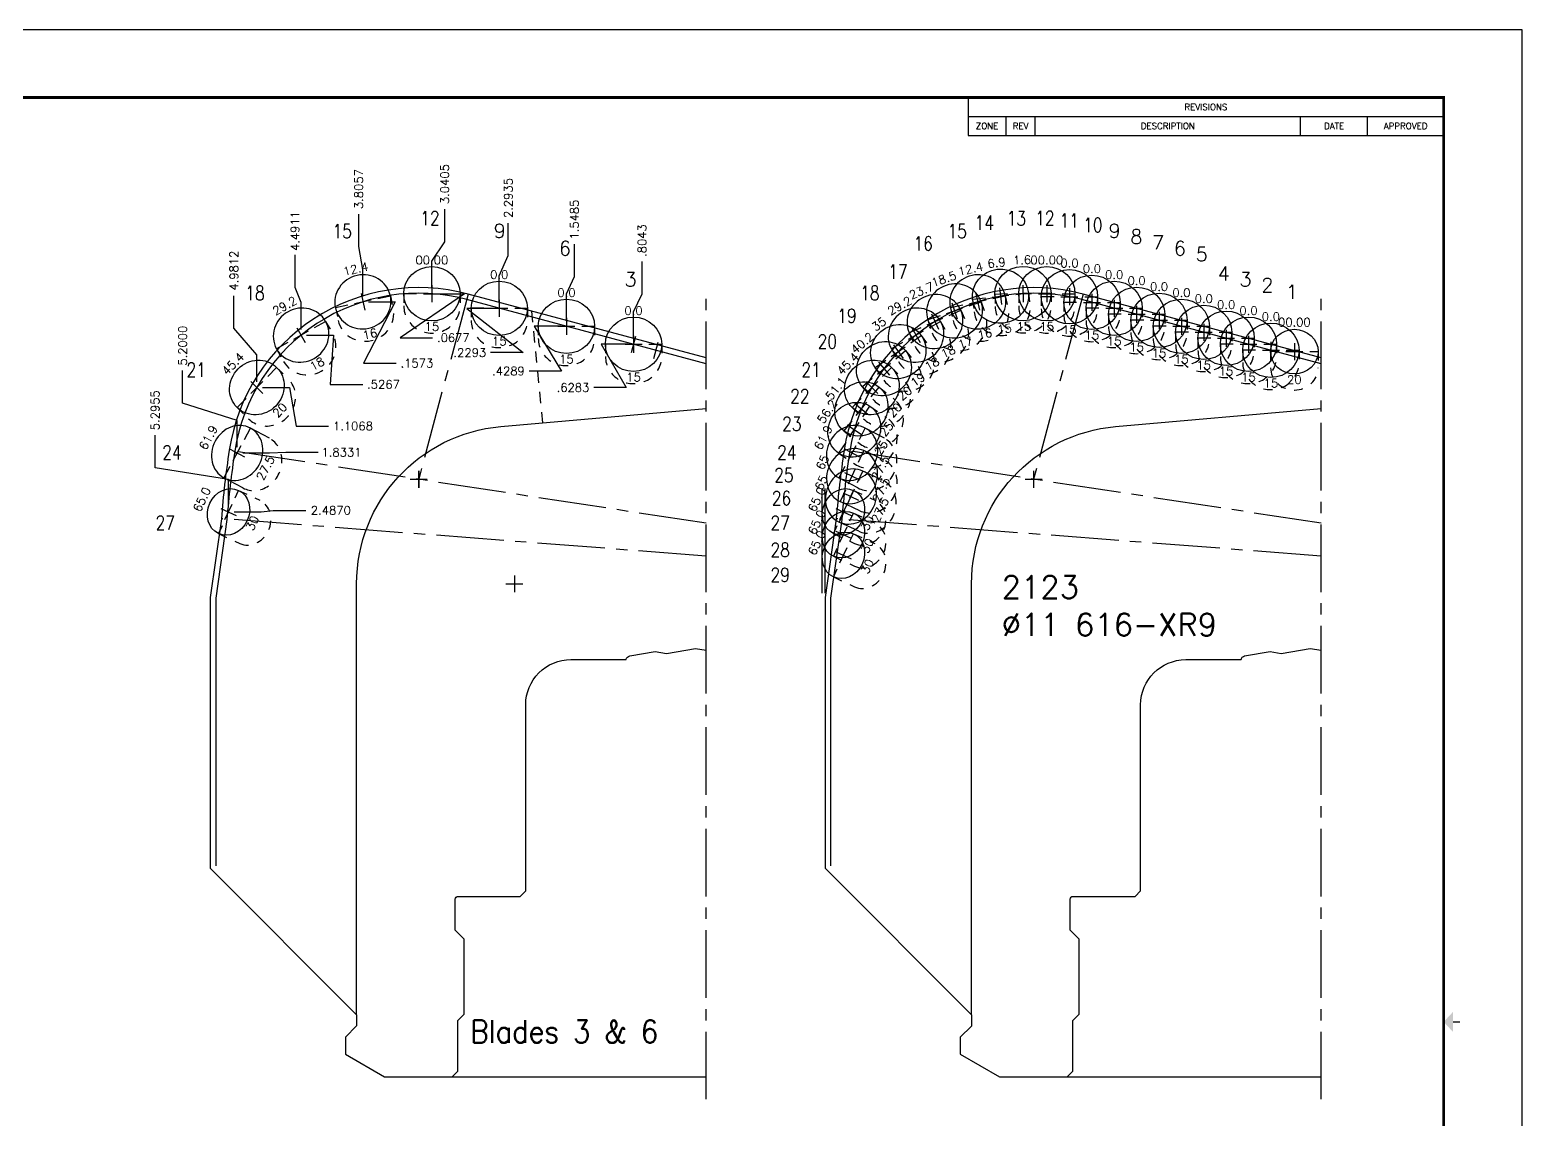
# Model space of a CAD drawing. Extents: x 0 to 80.8, y 22 to 44.
# Drawn here: x 17.45 to 34, y 31.92 to 44 of the extents above; entities that cross this region are included whole.
import ezdxf
from ezdxf.enums import TextEntityAlignment as Align

# ---------------------------------------------------------------- set-up
doc = ezdxf.new("R2010")
doc.units = 0
doc.header["$MEASUREMENT"] = 0
doc.linetypes.add('CENTER2', pattern=[1.125, 0.75, -0.125, 0.125, -0.125])
doc.linetypes.add('HIDDEN2', pattern=[0.1875, 0.125, -0.0625])
doc.layers.get('0').update_dxf_attribs({"linetype": 'CONTINUOUS'})
for name, color, linetype in [('Blade1', 40, 'CONTINUOUS'), ('Blade3', 210, 'CONTINUOUS'), ('Blade5', 112, 'CONTINUOUS'), ('CDG-38049R1', 7, 'CONTINUOUS'), ('CLine', 5, 'CENTER2'), ('Construction', 191, 'CONTINUOUS'), ('Dims', 4, 'CONTINUOUS'), ('Title Block', 7, 'CONTINUOUS')]:
    doc.layers.add(name, color=color, linetype=linetype)
doc.styles.add('RomanD', font='romand.shx', dxfattribs={"width": 0.9})
doc.styles.add('RomanS', font='romans')
doc.dimstyles.new('Copy of Standard', dxfattribs={"dimtxt": 0.094, "dimasz": 0.18, "dimexe": 0.0625, "dimexo": 0.0625, "dimgap": 0.045, "dimtad": 0, "dimtih": 1, "dimtoh": 1, "dimdec": 4, "dimzin": 4, "dimdsep": 46, "dimtxsty": 'RomanS', "dimcen": 0.09, "dimazin": 1, "dimtfac": 1, "dimtdec": 4, "dimtofl": 0, "dimtmove": 0, "dimatfit": 1, "dimfxl": 1, "dimtolj": 1, "dimtzin": 0, "dimarcsym": 0})

# ---------------------------------------------------------------- blocks, each defined once
blk = doc.blocks.new('COT_Dblock')
at = {"layer": 'Title Block'}
for p, q in [((27.857, 21.25), (27.857, 20.828)), ((27.857, 21.039), (33.13, 21.039)), ((28.278, 20.828), (28.278, 21.039)), ((28.599, 20.828), (28.599, 21.039)), ((31.544, 20.828), (31.544, 21.039)), ((32.286, 20.828), (32.286, 21.039)), ((27.857, 20.828), (33.13, 20.828))]:
    blk.add_line(p, q, dxfattribs=at)
at = {"layer": 'Title Block', "color": 8}
blk.add_lwpolyline([(0, 0), (34, 0), (34, 22), (0, 22)], close=True, dxfattribs=at)
at = {"layer": 'Title Block', "const_width": 0.03}
blk.add_lwpolyline([(33.13, 21.25), (0.87, 21.25), (0.87, 0.75), (33.13, 0.75)], close=True, dxfattribs=at)
at = {"layer": 'Title Block', "const_width": 0.015}
blk.add_lwpolyline([(33.31, 11), (33.235, 11)], dxfattribs=at)
at = {"layer": 'Title Block'}
blk.add_solid([(33.235, 10.887), (33.235, 11.113), (33.13, 11)], dxfattribs=at)
at = {"layer": 'Title Block', "style": 'RomanS'}
for s, height, p in [('REVISIONS', 0.0703, (30.493, 21.145)), ('ZONE', 0.0703, (28.067, 20.934)), ('REV', 0.0703, (28.439, 20.934)), ('DESCRIPTION', 0.07031, (30.071, 20.934)), ('DATE', 0.0703, (31.915, 20.934)), ('APPROVED', 0.0703, (32.708, 20.934))]:
    blk.add_text(s, height=height, dxfattribs=at).set_placement(p, align=Align.MIDDLE_CENTER)
at = {"layer": 'Title Block', "color": 1, "style": 'RomanS', "flags": 8}
for tag, p in [('FNAME', (0.62, 3.75)), ('REVDATE', (0.62, 2.25)), ('USER', (0.62, 0.75))]:
    blk.add_attdef(tag, text='', height=0.047, rotation=90, dxfattribs=at).set_placement(p, align=Align.BOTTOM_LEFT)
at = {"layer": 'Title Block', "color": 3, "style": 'RomanS', "flags": 8}
blk.add_attdef('DRAWN', text='', height=0.11, dxfattribs=at).set_placement((28.7, 1.984), align=Align.MIDDLE_CENTER)
for tag, p in [('DDATE', (28.356, 1.672)), ('CHECK', (28.356, 1.406)), ('MATRL', (28.356, 1.149)), ('PDATE', (28.356, 0.883)), ('SCALE', (29.896, 0.855)), ('SHEET', (32.005, 0.855))]:
    blk.add_attdef(tag, text='', height=0.094, dxfattribs=at).set_placement(p, align=Align.MIDDLE_LEFT)
at = {"layer": 'Title Block', "color": 3, "style": 'RomanD', "width": 0.9, "flags": 8}
for tag, height, p in [('TITL1', 0.125, (31.337, 1.684)), ('TITL2', 0.094, (31.337, 1.514)), ('TITL3', 0.094, (31.337, 1.374))]:
    blk.add_attdef(tag, text='', height=height, dxfattribs=at).set_placement(p, align=Align.MIDDLE_CENTER)
at = {"layer": 'Title Block', "color": 3, "style": 'RomanS', "flags": 8}
for tag, p in [('FSCM#', (30.337, 1.121)), ('DWG#', (31.81, 1.121)), ('REV#', (32.97, 1.121))]:
    blk.add_attdef(tag, text='', height=0.094, dxfattribs=at).set_placement(p, align=Align.TOP_CENTER)
blk = doc.blocks.new('CMark')
at = {"layer": 'CLine'}
for p, q in [((-0.094, 0), (0.094, 0)), ((0, 0.094), (0, -0.094))]:
    blk.add_line(p, q, dxfattribs=at)
blk = doc.blocks.new('CDG-38049')
at = {"layer": 'CDG-38049R1', "flags": 128}
for points in [[(5.5, 8.221), (2.862, 8.928, 0.446812), (0.212, 7.196, 0.018866), (0.125, 6.438), (0, 5.563), (0, 2.563), (1.625, 0.938), (1.625, 0.813), (1.5, 0.688), (1.5, 0.5), (1.933, 0.25), (5.5, 0.25)], [(2.685, 0.25), (2.747, 0.312), (2.747, 0.875), (2.818, 0.945), (2.818, 1.776), (2.719, 1.875), (2.719, 2.219, -0.414214), (2.75, 2.25), (3.437, 2.25), (3.5, 2.313), (3.5, 4.375, -0.414214), (4, 4.875), (4.614, 4.875, -0.331475), (4.653, 4.916), (4.935, 4.965), (5.06, 4.943), (5.381, 5), (5.5, 4.979)]]:
    blk.add_lwpolyline(points, format="xyb", dxfattribs=at)
at = {"layer": 'CLine'}
blk.add_line((5.5, 0), (5.5, 9), dxfattribs=at)
at = {"layer": 'CLine', "color": 1}
for p, q in [((2.862, 8.928), (2.313, 6.875)), ((5.5, 6.387), (0.212, 7.196)), ((5.5, 6.023), (0.125, 6.438))]:
    blk.add_line(p, q, dxfattribs=at)
at = {"linetype": 'Continuous'}
blk.add_blockref('CMark', (2.313, 6.875), dxfattribs=at)
blk = doc.blocks.new('1613@15')
for p, q in [((-0.17, 0), (-0.312, 0)), ((0.171, 0), (0.312, 0))]:
    blk.add_line(p, q)
at = {"color": 8, "linetype": 'HIDDEN2', "ltscale": 0.5}
blk.add_line((-0.312, 0), (-0.312, -0.135), dxfattribs=at)
at = {"color": 8, "linetype": 'HIDDEN2', "ltscale": 0.5, "flags": 128}
blk.add_lwpolyline([(0.312, 0), (0.312, -0.135)], dxfattribs=at)
blk.add_ellipse((0, 0), major_axis=(-0.312, 0), ratio=0.965926, start_param=-3.141592653589793, end_param=3.141592653589793)
at = {"color": 8, "linetype": 'HIDDEN2', "ltscale": 0.5}
blk.add_ellipse((0, -0.135), major_axis=(-0.312, 0), ratio=0.965926, start_param=0, end_param=3.141593, dxfattribs=at)
blk.add_blockref('CMark', (0, 0))
at = {"style": 'RomanS'}
blk.add_text('15', height=0.094, dxfattribs=at).set_placement((0, -0.364), align=Align.MIDDLE_CENTER)
blk.add_attdef('ANG', text='', height=0.094, dxfattribs=at).set_placement((0, 0.298), align=Align.BOTTOM_CENTER)
blk = doc.blocks.new('1313@30')
for p, q in [((-0.17, 0), (-0.265, 0)), ((0.171, 0), (0.264, 0))]:
    blk.add_line(p, q)
at = {"color": 8, "linetype": 'HIDDEN2', "ltscale": 0.5}
blk.add_line((-0.265, 0), (-0.265, -0.26), dxfattribs=at)
at = {"color": 8, "linetype": 'HIDDEN2', "ltscale": 0.5, "flags": 128}
blk.add_lwpolyline([(0.264, 0), (0.264, -0.26)], dxfattribs=at)
blk.add_ellipse((0, 0), major_axis=(0.264, 0), ratio=0.866025)
at = {"color": 8, "linetype": 'HIDDEN2', "ltscale": 0.5}
blk.add_ellipse((0, -0.26), major_axis=(0.264, 0), ratio=0.866025, start_param=3.141593, end_param=6.283185, dxfattribs=at)
blk.add_blockref('CMark', (0, 0))
at = {"style": 'RomanS'}
blk.add_text('30', height=0.094, dxfattribs=at).set_placement((0, -0.292), align=Align.MIDDLE_CENTER)
blk.add_attdef('ANG', text='', height=0.094, dxfattribs=at).set_placement((0, 0.251), align=Align.BOTTOM_CENTER)
blk = doc.blocks.new('1613@20')
for p, q in [((-0.17, 0), (-0.312, 0)), ((0.171, 0), (0.312, 0))]:
    blk.add_line(p, q)
at = {"color": 8, "linetype": 'HIDDEN2', "ltscale": 0.5}
blk.add_line((-0.312, 0), (-0.312, -0.178), dxfattribs=at)
at = {"color": 8, "linetype": 'HIDDEN2', "ltscale": 0.5, "flags": 128}
blk.add_lwpolyline([(0.312, 0), (0.312, -0.178)], dxfattribs=at)
blk.add_ellipse((0, 0), major_axis=(-0.312, 0), ratio=0.939693, start_param=-3.141592653589793, end_param=3.141592653589793)
at = {"color": 8, "linetype": 'HIDDEN2', "ltscale": 0.5}
blk.add_ellipse((0, -0.178), major_axis=(-0.312, 0), ratio=0.939693, start_param=0, end_param=3.141593, dxfattribs=at)
blk.add_blockref('CMark', (0, 0))
at = {"style": 'RomanS'}
blk.add_text('20', height=0.094, dxfattribs=at).set_placement((0, -0.356), align=Align.MIDDLE_CENTER)
blk.add_attdef('ANG', text='', height=0.094, dxfattribs=at).set_placement((0, 0.298), align=Align.BOTTOM_CENTER)
blk = doc.blocks.new('1613@25')
for p, q in [((-0.17, 0), (-0.312, 0)), ((0.171, 0), (0.312, 0))]:
    blk.add_line(p, q)
at = {"color": 8, "linetype": 'HIDDEN2', "ltscale": 0.5}
blk.add_line((-0.312, 0), (-0.312, -0.22), dxfattribs=at)
at = {"color": 8, "linetype": 'HIDDEN2', "ltscale": 0.5, "flags": 128}
blk.add_lwpolyline([(0.312, 0), (0.312, -0.22)], dxfattribs=at)
blk.add_ellipse((0, 0), major_axis=(-0.312, 0), ratio=0.906308, start_param=-3.141592653589793, end_param=3.141592653589793)
at = {"color": 8, "linetype": 'HIDDEN2', "ltscale": 0.5}
blk.add_ellipse((0, -0.22), major_axis=(-0.312, 0), ratio=0.906308, start_param=0, end_param=3.141593, dxfattribs=at)
blk.add_blockref('CMark', (0, 0))
at = {"style": 'RomanS'}
blk.add_text('25', height=0.094, dxfattribs=at).set_placement((0, -0.356), align=Align.MIDDLE_CENTER)
blk.add_attdef('ANG', text='', height=0.094, dxfattribs=at).set_placement((0, 0.287), align=Align.BOTTOM_CENTER)
blk = doc.blocks.new('1313@20')
for p, q in [((-0.17, 0), (-0.265, 0)), ((0.171, 0), (0.264, 0))]:
    blk.add_line(p, q)
at = {"color": 8, "linetype": 'HIDDEN2', "ltscale": 0.5}
blk.add_line((-0.265, 0), (-0.265, -0.178), dxfattribs=at)
at = {"color": 8, "linetype": 'HIDDEN2', "ltscale": 0.5, "flags": 128}
blk.add_lwpolyline([(0.264, 0), (0.264, -0.178)], dxfattribs=at)
blk.add_ellipse((0, 0), major_axis=(0.264, 0), ratio=0.939693)
at = {"color": 8, "linetype": 'HIDDEN2', "ltscale": 0.5}
blk.add_ellipse((0, -0.178), major_axis=(0.264, 0), ratio=0.939693, start_param=3.141593, end_param=6.283185, dxfattribs=at)
blk.add_blockref('CMark', (0, 0))
at = {"style": 'RomanS'}
blk.add_text('20', height=0.094, dxfattribs=at).set_placement((0, -0.311), align=Align.MIDDLE_CENTER)
blk.add_attdef('ANG', text='', height=0.094, dxfattribs=at).set_placement((0, 0.251), align=Align.BOTTOM_CENTER)
blk = doc.blocks.new('*D102')
at = {"layer": 'Dims', "color": 0, "lineweight": -2, "transparency": 16777216}
for p, q in [((24.241, 41.073), (24.241, 41.433)), ((24.147, 40.873), (24.241, 41.073)), ((24.147, 40.576), (24.147, 40.873))]:
    blk.add_line(p, q, dxfattribs=at)
at = {"layer": 'Dims', "color": 0, "transparency": 16777216, "insert": (24.241, 41.663), "char_height": 0.094, "attachment_point": 5, "rotation": 90, "style": 'RomanS'}
blk.add_mtext('\\A1;.8043', dxfattribs=at)
blk = doc.blocks.new('*D103')
at = {"layer": 'Dims', "color": 0, "lineweight": -2, "transparency": 16777216}
for p, q in [((23.491, 41.265), (23.491, 41.625)), ((23.403, 41.073), (23.491, 41.265)), ((23.403, 40.775), (23.403, 41.073))]:
    blk.add_line(p, q, dxfattribs=at)
at = {"layer": 'Dims', "color": 0, "transparency": 16777216, "insert": (23.491, 41.896), "char_height": 0.094, "attachment_point": 5, "rotation": 90, "style": 'RomanS'}
blk.add_mtext('\\A1;1.5485', dxfattribs=at)
blk = doc.blocks.new('*D104')
at = {"layer": 'Dims', "color": 0, "lineweight": -2, "transparency": 16777216}
for p, q in [((22.758, 41.497), (22.758, 41.857)), ((22.658, 41.272), (22.758, 41.497)), ((22.658, 40.975), (22.658, 41.272))]:
    blk.add_line(p, q, dxfattribs=at)
at = {"layer": 'Dims', "color": 0, "transparency": 16777216, "insert": (22.758, 42.135), "char_height": 0.094, "attachment_point": 5, "rotation": 90, "style": 'RomanS'}
blk.add_mtext('\\A1;2.2935', dxfattribs=at)
blk = doc.blocks.new('*D105')
at = {"layer": 'Dims', "color": 0, "lineweight": -2, "transparency": 16777216}
for p, q in [((22.053, 41.651), (22.053, 42.011)), ((21.911, 41.434), (22.053, 41.651)), ((21.911, 41.137), (21.911, 41.434))]:
    blk.add_line(p, q, dxfattribs=at)
at = {"layer": 'Dims', "color": 0, "transparency": 16777216, "insert": (22.053, 42.289), "char_height": 0.094, "attachment_point": 5, "rotation": 90, "style": 'RomanS'}
blk.add_mtext('\\A1;3.0405', dxfattribs=at)
blk = doc.blocks.new('*D106')
at = {"layer": 'Dims', "color": 0, "lineweight": -2, "transparency": 16777216}
for p, q in [((21.099, 41.596), (21.099, 41.956)), ((21.145, 41.344), (21.099, 41.596)), ((21.145, 41.047), (21.145, 41.344))]:
    blk.add_line(p, q, dxfattribs=at)
at = {"layer": 'Dims', "color": 0, "transparency": 16777216, "insert": (21.099, 42.234), "char_height": 0.094, "attachment_point": 5, "rotation": 90, "style": 'RomanS'}
blk.add_mtext('\\A1;3.8057', dxfattribs=at)
blk = doc.blocks.new('*D107')
at = {"layer": 'Dims', "color": 0, "lineweight": -2, "transparency": 16777216}
for p, q in [((20.393, 41.144), (20.393, 41.504)), ((20.46, 40.975), (20.393, 41.144)), ((20.46, 40.678), (20.46, 40.975))]:
    blk.add_line(p, q, dxfattribs=at)
at = {"layer": 'Dims', "color": 0, "transparency": 16777216, "insert": (20.393, 41.769), "char_height": 0.094, "attachment_point": 5, "rotation": 90, "style": 'RomanS'}
blk.add_mtext('\\A1;4.4911', dxfattribs=at)
blk = doc.blocks.new('*D108')
at = {"layer": 'Dims', "color": 0, "lineweight": -2, "transparency": 16777216}
for p, q in [((19.715, 40.692), (19.715, 41.052)), ((19.97, 40.395), (19.715, 40.692)), ((19.97, 40.097), (19.97, 40.395))]:
    blk.add_line(p, q, dxfattribs=at)
at = {"layer": 'Dims', "color": 0, "transparency": 16777216, "insert": (19.715, 41.33), "char_height": 0.094, "attachment_point": 5, "rotation": 90, "style": 'RomanS'}
blk.add_mtext('\\A1;4.9812', dxfattribs=at)
blk = doc.blocks.new('*D109')
at = {"layer": 'Dims', "color": 0, "lineweight": -2, "transparency": 16777216}
for p, q in [((19.147, 39.861), (19.147, 40.221)), ((19.751, 39.669), (19.147, 39.861)), ((19.751, 39.371), (19.751, 39.669))]:
    blk.add_line(p, q, dxfattribs=at)
at = {"layer": 'Dims', "color": 0, "transparency": 16777216, "insert": (19.147, 40.498), "char_height": 0.094, "attachment_point": 5, "rotation": 90, "style": 'RomanS'}
blk.add_mtext('\\A1;5.2000', dxfattribs=at)
blk = doc.blocks.new('*D110')
at = {"layer": 'Dims', "color": 0, "lineweight": -2, "transparency": 16777216}
for p, q in [((18.842, 39.144), (18.842, 39.504)), ((19.656, 39.015), (18.842, 39.144)), ((19.656, 38.717), (19.656, 39.015))]:
    blk.add_line(p, q, dxfattribs=at)
at = {"layer": 'Dims', "color": 0, "transparency": 16777216, "insert": (18.842, 39.782), "char_height": 0.094, "attachment_point": 5, "rotation": 90, "style": 'RomanS'}
blk.add_mtext('\\A1;5.2955', dxfattribs=at)
blk = doc.blocks.new('*D111')
at = {"layer": 'Dims', "color": 0, "lineweight": -2, "transparency": 16777216}
for p, q in [((19.718, 38.655), (20.016, 38.655)), ((20.016, 38.655), (20.152, 38.672)), ((20.152, 38.672), (20.512, 38.672))]:
    blk.add_line(p, q, dxfattribs=at)
at = {"layer": 'Dims', "color": 0, "transparency": 16777216, "insert": (20.79, 38.672), "char_height": 0.094, "attachment_point": 5, "style": 'RomanS'}
blk.add_mtext('\\A1;2.4870', dxfattribs=at)
blk = doc.blocks.new('*D112')
at = {"layer": 'Dims', "color": 0, "lineweight": -2, "transparency": 16777216}
for p, q in [((19.814, 39.309), (20.111, 39.309)), ((20.111, 39.309), (20.291, 39.316)), ((20.291, 39.316), (20.651, 39.316))]:
    blk.add_line(p, q, dxfattribs=at)
at = {"layer": 'Dims', "color": 0, "transparency": 16777216, "insert": (20.909, 39.316), "char_height": 0.094, "attachment_point": 5, "style": 'RomanS'}
blk.add_mtext('\\A1;1.8331', dxfattribs=at)
blk = doc.blocks.new('*D113')
at = {"layer": 'Dims', "color": 0, "lineweight": -2, "transparency": 16777216}
for p, q in [((20.032, 40.035), (20.33, 40.035)), ((20.33, 40.035), (20.404, 39.607)), ((20.404, 39.607), (20.764, 39.607))]:
    blk.add_line(p, q, dxfattribs=at)
at = {"layer": 'Dims', "color": 0, "transparency": 16777216, "insert": (21.035, 39.607), "char_height": 0.094, "attachment_point": 5, "style": 'RomanS'}
blk.add_mtext('\\A1;1.1068', dxfattribs=at)
blk = doc.blocks.new('*D114')
at = {"layer": 'Dims', "color": 0, "lineweight": -2, "transparency": 16777216}
for p, q in [((20.522, 40.615), (20.82, 40.615)), ((20.82, 40.615), (20.783, 40.069)), ((20.783, 40.069), (21.143, 40.069))]:
    blk.add_line(p, q, dxfattribs=at)
at = {"layer": 'Dims', "color": 0, "transparency": 16777216, "insert": (21.374, 40.069), "char_height": 0.094, "attachment_point": 5, "style": 'RomanS'}
blk.add_mtext('\\A1;.5267', dxfattribs=at)
blk = doc.blocks.new('*D115')
at = {"layer": 'Dims', "color": 0, "lineweight": -2, "transparency": 16777216}
for p, q in [((21.505, 40.984), (21.153, 40.304)), ((21.208, 40.984), (21.505, 40.984)), ((21.153, 40.304), (21.513, 40.304))]:
    blk.add_line(p, q, dxfattribs=at)
at = {"layer": 'Dims', "color": 0, "transparency": 16777216, "insert": (21.744, 40.304), "char_height": 0.094, "attachment_point": 5, "style": 'RomanS'}
blk.add_mtext('\\A1;.1573', dxfattribs=at)
blk = doc.blocks.new('*D116')
at = {"layer": 'Dims', "color": 0, "lineweight": -2, "transparency": 16777216}
for p, q in [((22.271, 41.074), (21.558, 40.586)), ((21.973, 41.074), (22.271, 41.074)), ((21.558, 40.586), (21.918, 40.586))]:
    blk.add_line(p, q, dxfattribs=at)
at = {"layer": 'Dims', "color": 0, "transparency": 16777216, "insert": (22.148, 40.586), "char_height": 0.094, "attachment_point": 5, "style": 'RomanS'}
blk.add_mtext('\\A1;.0677', dxfattribs=at)
blk = doc.blocks.new('*D117')
at = {"layer": 'Dims', "color": 0, "lineweight": -2, "transparency": 16777216}
for p, q in [((22.595, 40.912), (22.298, 40.912)), ((22.298, 40.912), (22.922, 40.421)), ((22.922, 40.421), (22.562, 40.421))]:
    blk.add_line(p, q, dxfattribs=at)
at = {"layer": 'Dims', "color": 0, "transparency": 16777216, "insert": (22.331, 40.421), "char_height": 0.094, "attachment_point": 5, "style": 'RomanS'}
blk.add_mtext('\\A1;.2293', dxfattribs=at)
blk = doc.blocks.new('*D118')
at = {"layer": 'Dims', "color": 0, "lineweight": -2, "transparency": 16777216}
for p, q in [((23.34, 40.713), (23.043, 40.713)), ((23.043, 40.713), (23.348, 40.217)), ((23.348, 40.217), (22.988, 40.217))]:
    blk.add_line(p, q, dxfattribs=at)
at = {"layer": 'Dims', "color": 0, "transparency": 16777216, "insert": (22.759, 40.217), "char_height": 0.094, "attachment_point": 5, "style": 'RomanS'}
blk.add_mtext('\\A1;.4289', dxfattribs=at)
blk = doc.blocks.new('*D119')
at = {"layer": 'Dims', "color": 0, "lineweight": -2, "transparency": 16777216}
for p, q in [((24.084, 40.513), (23.787, 40.513)), ((23.787, 40.513), (24.066, 40.034)), ((24.066, 40.034), (23.706, 40.034))]:
    blk.add_line(p, q, dxfattribs=at)
at = {"layer": 'Dims', "color": 0, "transparency": 16777216, "insert": (23.475, 40.034), "char_height": 0.094, "attachment_point": 5, "style": 'RomanS'}
blk.add_mtext('\\A1;.6283', dxfattribs=at)
blk = doc.blocks.new('1613@16')
for p, q in [((-0.17, 0), (-0.312, 0)), ((0.171, 0), (0.312, 0))]:
    blk.add_line(p, q)
at = {"color": 8, "linetype": 'HIDDEN2', "ltscale": 0.5}
blk.add_line((-0.312, 0), (-0.312, -0.143), dxfattribs=at)
at = {"color": 8, "linetype": 'HIDDEN2', "ltscale": 0.5, "flags": 128}
blk.add_lwpolyline([(0.312, 0), (0.312, -0.143)], dxfattribs=at)
at = {"extrusion": (0, 0, -1)}
blk.add_ellipse((0, 0), major_axis=(-0.312, 0), ratio=0.961248, start_param=-3.141592653589793, end_param=3.141592653589793, dxfattribs=at)
at = {"color": 8, "linetype": 'HIDDEN2', "ltscale": 0.5}
blk.add_ellipse((0, -0.143), major_axis=(0.312, 0), ratio=0.953717, start_param=3.141593, end_param=6.283185, dxfattribs=at)
blk.add_blockref('CMark', (0, 0))
at = {"style": 'RomanS'}
blk.add_text('16', height=0.094, dxfattribs=at).set_placement((0, -0.364), align=Align.MIDDLE_CENTER)
blk.add_attdef('ANG', text='', height=0.094, dxfattribs=at).set_placement((0, 0.298), align=Align.BOTTOM_CENTER)
blk = doc.blocks.new('1613@17')
for p, q in [((-0.17, 0), (-0.313, 0)), ((0.171, 0), (0.312, 0))]:
    blk.add_line(p, q)
at = {"color": 8, "linetype": 'HIDDEN2', "ltscale": 0.5}
blk.add_line((-0.313, 0), (-0.313, -0.152), dxfattribs=at)
at = {"color": 8, "linetype": 'HIDDEN2', "ltscale": 0.5, "flags": 128}
blk.add_lwpolyline([(0.312, 0), (0.312, -0.152)], dxfattribs=at)
blk.add_ellipse((0, 0), major_axis=(-0.312, 0), ratio=0.95632, start_param=3.141593, end_param=9.424778)
at = {"color": 8, "linetype": 'HIDDEN2', "ltscale": 0.5}
blk.add_ellipse((0, -0.152), major_axis=(-0.312, 0), ratio=0.95632, start_param=0, end_param=3.141593, dxfattribs=at)
blk.add_blockref('CMark', (0, 0))
at = {"style": 'RomanS'}
blk.add_text('17', height=0.094, dxfattribs=at).set_placement((0.001, -0.373), align=Align.MIDDLE_CENTER)
blk.add_attdef('ANG', text='', height=0.094, dxfattribs=at).set_placement((0, 0.298), align=Align.BOTTOM_CENTER)
blk = doc.blocks.new('1613@18')
for p, q in [((-0.17, 0), (-0.312, 0)), ((0.171, 0), (0.312, 0))]:
    blk.add_line(p, q)
at = {"color": 8, "linetype": 'HIDDEN2', "ltscale": 0.5}
blk.add_line((-0.312, 0), (-0.312, -0.159), dxfattribs=at)
at = {"color": 8, "linetype": 'HIDDEN2', "ltscale": 0.5, "flags": 128}
blk.add_lwpolyline([(0.312, 0), (0.312, -0.159)], dxfattribs=at)
at = {"extrusion": (0, 0, -1)}
blk.add_ellipse((0, 0), major_axis=(-0.312, 0), ratio=0.95104, start_param=-3.141592653589793, end_param=3.141592653589793, dxfattribs=at)
at = {"color": 8, "linetype": 'HIDDEN2', "ltscale": 0.5}
blk.add_ellipse((0, -0.161), major_axis=(0.312, 0), ratio=0.953717, start_param=3.141593, end_param=6.283185, dxfattribs=at)
blk.add_blockref('CMark', (0, 0))
at = {"style": 'RomanS'}
blk.add_text('18', height=0.094, dxfattribs=at).set_placement((0, -0.364), align=Align.MIDDLE_CENTER)
blk.add_attdef('ANG', text='', height=0.094, dxfattribs=at).set_placement((0, 0.298), align=Align.BOTTOM_CENTER)
blk = doc.blocks.new('1613@19')
for p, q in [((-0.17, 0), (-0.313, 0)), ((0.171, 0), (0.312, 0))]:
    blk.add_line(p, q)
at = {"color": 8, "linetype": 'HIDDEN2', "ltscale": 0.5}
blk.add_line((-0.313, 0), (-0.313, -0.169), dxfattribs=at)
at = {"color": 8, "linetype": 'HIDDEN2', "ltscale": 0.5, "flags": 128}
blk.add_lwpolyline([(0.312, 0), (0.312, -0.169)], dxfattribs=at)
at = {"extrusion": (0, 0, -1)}
blk.add_ellipse((0, 0), major_axis=(-0.312, 0), ratio=0.945519, start_param=3.141593, end_param=9.424778, dxfattribs=at)
at = {"color": 8, "linetype": 'HIDDEN2', "ltscale": 0.5}
blk.add_ellipse((0, -0.169), major_axis=(0.312, 0), ratio=0.945519, start_param=3.141593, end_param=6.283185, dxfattribs=at)
blk.add_blockref('CMark', (0, 0))
at = {"style": 'RomanS'}
blk.add_text('19', height=0.094, dxfattribs=at).set_placement((0, -0.379), align=Align.MIDDLE_CENTER)
blk.add_attdef('ANG', text='', height=0.094, dxfattribs=at).set_placement((0, 0.298), align=Align.BOTTOM_CENTER)
blk = doc.blocks.new('1613@27.5')
for p, q in [((-0.17, 0), (-0.312, 0)), ((-0.312, -0.24), (-0.312, 0)), ((0.171, 0), (0.312, 0)), ((0.312, -0.24), (0.312, 0))]:
    blk.add_line(p, q)
blk.add_ellipse((0, 0), major_axis=(-0.312, 0), ratio=0.88704, start_param=3.141593, end_param=9.424778)
at = {"color": 8, "linetype": 'HIDDEN2', "ltscale": 0.5}
blk.add_ellipse((0, -0.24), major_axis=(-0.312, 0), ratio=0.88704, start_param=0, end_param=3.141593, dxfattribs=at)
blk.add_blockref('CMark', (0, 0))
at = {"style": 'RomanS'}
blk.add_text('27.5', height=0.094, dxfattribs=at).set_placement((0, -0.356), align=Align.MIDDLE_CENTER)
blk.add_attdef('ANG', text='', height=0.094, dxfattribs=at).set_placement((0, 0.287), align=Align.BOTTOM_CENTER)

msp = doc.modelspace()

# ---------------------------------------------------------------- linework, layer by layer
at = {"linetype": 'HIDDEN2'}
msp.add_line((23.01328, 40.88189), (23.13852, 39.64156), dxfattribs=at)
at = {"color": 2}
msp.add_line((19.72181, 39.30867), (19.75111, 39.30867), dxfattribs=at)
msp.add_line((26.56978, 39.30867), (26.56978, 39.32867))
at = {"color": 1}
for p, q in [((26.23979, 37.75226), (26.23979, 38.91381)), ((26.26979, 37.75226), (26.26979, 38.91381))]:
    msp.add_line(p, q, dxfattribs=at)
at = {"flags": 128}
for points in [[(21.07613, 33.07927), (21.07613, 37.85754, -0.38887873), (22.67361, 39.60088), (24.95113, 39.80014)], [(27.89479, 33.07927), (27.89479, 37.85754, -0.38887873), (29.49227, 39.60088), (31.76979, 39.80014)]]:
    msp.add_lwpolyline(points, format="xyb", dxfattribs=at)
at = {"layer": 'CDG-38049R1', "flags": 128}
for points in [[(31.76979, 40.36264), (29.13229, 41.06936, 0.44681184), (26.48173, 39.3381, 0.01886589), (26.39479, 38.57927), (26.26979, 37.70427), (26.26979, 34.70427), (27.89479, 33.07927), (27.89479, 32.95427), (27.76979, 32.82927), (27.76979, 32.64177), (28.20281, 32.39177), (31.76979, 32.39177)], [(28.95479, 32.39177), (29.01729, 32.45427), (29.01729, 33.01677), (29.08744, 33.08692), (29.08744, 33.91787), (28.98854, 34.01677), (28.98854, 34.36052, -0.41421356), (29.01979, 34.39177), (29.70729, 34.39177), (29.76979, 34.45427), (29.76979, 36.51677, -0.41421356), (30.26979, 37.01677), (30.88428, 37.01677, -0.33147455), (30.92271, 37.05752), (31.20451, 37.10721), (31.32951, 37.08517), (31.65051, 37.14177), (31.76979, 37.12073)]]:
    msp.add_lwpolyline(points, format="xyb", dxfattribs=at)
at = {"layer": 'CLine', "color": 1}
for p, q in [((29.13229, 41.06936), (28.5823, 39.01677)), ((31.76979, 38.52916), (26.48173, 39.3381)), ((31.76979, 38.16515), (26.39479, 38.57927))]:
    msp.add_line(p, q, dxfattribs=at)
at = {"layer": 'CLine'}
msp.add_line((31.76979, 32.14177), (31.76979, 41.14177), dxfattribs=at)
at = {"layer": 'CLine', "color": 1, "linetype": 'Continuous', "flags": 128}
for points in [[(24.95113, 40.29794), (22.29745, 41.00899, 0.44681184), (19.72485, 39.32865, 0.01891674), (19.63829, 38.57246), (19.51363, 37.69982), (19.51363, 34.73015)], [(31.76979, 40.29794), (29.11611, 41.00899, 0.44681184), (26.54351, 39.32865, 0.01891674), (26.45696, 38.57246), (26.33229, 37.69982), (26.33229, 34.73015)]]:
    msp.add_lwpolyline(points, format="xyb", dxfattribs=at)

# ---------------------------------------------------------------- block references
for name, p in [('CDG-38049', (19.45113, 32.14177)), ('CMark', (21.76363, 39.01677))]:
    msp.add_blockref(name, p)
at = {"linetype": 'Continuous'}
msp.add_blockref('CMark', (28.5823, 39.01677), dxfattribs=at)
at = {"layer": 'Blade1'}
for name, p, rotation, values in [('1613@15', (28.4643, 41.07587), 1.600000000000001, {'ANG': '1.6'}), ('1613@17', (27.70635, 40.88402), 18.5, {'ANG': '18.5'}), ('1613@19', (27.08196, 40.43201), 35, {'ANG': '35'}), ('1613@25', (26.67308, 39.79702), 51.1, {'ANG': '51.1'}), ('1613@27.5', (26.5698, 39.05148), 65, {'ANG': '65'}), ('1313@30', (26.47434, 38.40277), 65.00000000000007, {'ANG': '65.0'})]:
    msp.add_blockref(name, p, dxfattribs=dict(at, rotation=rotation)).add_auto_attribs(values)
for name, p, values in [('1613@15', (29.2293, 40.97867), {'ANG': '0.0'}), ('1613@15', (29.9733, 40.77927), {'ANG': '0.0'}), ('1613@15', (30.7173, 40.57997), {'ANG': '0.0'}), ('1313@20', (31.47404, 40.43223), {'ANG': '00.00'})]:
    msp.add_blockref(name, p, dxfattribs=at).add_auto_attribs(values)
at = {"layer": 'Blade3'}
for name, p, rotation, values in [('1613@16', (21.14541, 40.98443), 12.4, {'ANG': '12.4'}), ('1613@16', (27.96408, 40.98443), 12.4, {'ANG': '12.4'}), ('1613@18', (20.45999, 40.61503), 29.2, {'ANG': '29.2'}), ('1613@18', (27.27866, 40.61503), 29.2, {'ANG': '29.2'}), ('1613@20', (19.96997, 40.03495), 45.39999999999981, {'ANG': '45.4'}), ('1613@20', (26.78864, 40.03495), 45.39999999999981, {'ANG': '45.4'}), ('1613@27.5', (19.75111, 39.30867), 61.9, {'ANG': '61.9'}), ('1613@27.5', (26.56978, 39.30867), 61.9, {'ANG': '61.9'}), ('1313@30', (19.65568, 38.65477), 65.00000000000007, {'ANG': '65.0'}), ('1313@30', (26.47434, 38.65477), 65.00000000000007, {'ANG': '65.0'})]:
    msp.add_blockref(name, p, dxfattribs=dict(at, rotation=rotation)).add_auto_attribs(values)
for p, values in [((21.91063, 41.07402), {'ANG': '00.00'}), ((28.7293, 41.07407), {'ANG': '00.00'}), ((22.65763, 40.91247), {'ANG': '0.0'}), ((29.4763, 40.91247), {'ANG': '0.0'}), ((23.40263, 40.71287), {'ANG': '0.0'}), ((30.2213, 40.71287), {'ANG': '0.0'}), ((24.14684, 40.51345), {'ANG': '0.0'}), ((30.9655, 40.51345), {'ANG': '0.0'})]:
    msp.add_blockref('1613@15', p, dxfattribs=at).add_auto_attribs(values)
at = {"layer": 'Blade5'}
for name, p, rotation, values in [('1613@15', (28.2163, 41.04657), 6.899999999999987, {'ANG': '6.9'}), ('1613@18', (27.48875, 40.7655), 23.7, {'ANG': '23.7'}), ('1613@20', (26.92336, 40.24226), 40.2, {'ANG': '40.2'}), ('1613@25', (26.59439, 39.56642), 56.20000000000007, {'ANG': '56.2'}), ('1613@27.5', (26.55764, 38.82559), 65, {'ANG': '65'}), ('1313@30', (26.47434, 38.17377), 65.00000000000007, {'ANG': '65.0'})]:
    msp.add_blockref(name, p, dxfattribs=dict(at, rotation=rotation)).add_auto_attribs(values)
for p in [(28.9803, 41.04047), (29.7253, 40.84577), (30.4693, 40.64637), (31.21376, 40.44693)]:
    msp.add_blockref('1613@15', p, dxfattribs=at).add_auto_attribs({'ANG': '0.0'})
at = {"layer": 'CLine'}
msp.add_blockref('CMark', (22.82613, 37.85754), dxfattribs=at)
at = {"layer": 'Construction', "color": 2, "rotation": 165}
for p in [(24.14684, 40.51345), (24.39509, 40.44693)]:
    msp.add_blockref('CMark', p, dxfattribs=at)
at = {"layer": 'Title Block'}
msp.add_blockref('COT_Dblock', (0, 22), dxfattribs=at)

# ---------------------------------------------------------------- texts
at = {"insert": (28.22825, 37.94651), "char_height": 0.25, "attachment_point": 1, "style": 'RomanS'}
msp.add_mtext_dynamic_manual_height_columns('2123\\PØ11 616-XR9', width=2.9638323, gutter_width=1.25, heights=[0], dxfattribs=at)
at = {"layer": 'Blade1', "style": 'RomanS', "width": 0.8}
for s, p in [('13', (28.39186, 41.90993)), ('10', (29.23916, 41.83592)), ('16', (27.35815, 41.63042)), ('19', (26.51348, 40.82853)), ('22', (25.99093, 39.93728)), ('25', (25.81387, 39.06258)), ('28', (25.77227, 38.23411))]:
    msp.add_text(s, height=0.15625, dxfattribs=at).set_placement(p, align=Align.MIDDLE_CENTER)
at = {"layer": 'Blade1', "style": 'RomanS'}
for s, p in [('7', (29.96361, 41.64234)), ('4', (30.69126, 41.29868)), ('1', (31.44797, 41.09592))]:
    msp.add_text(s, height=0.15625, dxfattribs=at).set_placement(p, align=Align.MIDDLE_CENTER)
at = {"layer": 'Blade3', "style": 'RomanS', "width": 0.8}
for s, p in [('12', (21.8891, 41.91188)), ('12', (28.70776, 41.9133)), ('15', (20.91633, 41.76724)), ('15', (27.735, 41.76866)), ('18', (19.94849, 41.08262)), ('18', (26.76716, 41.08262)), ('21', (19.29652, 40.23162)), ('21', (26.11519, 40.23162)), ('24', (19.02773, 39.31358)), ('24', (25.84639, 39.31358)), ('27', (18.9536, 38.53417)), ('27', (25.77227, 38.53417))]:
    msp.add_text(s, height=0.15625, dxfattribs=at).set_placement(p, align=Align.MIDDLE_CENTER)
at = {"layer": 'Blade3', "style": 'RomanS'}
for s, p in [('9', (22.66198, 41.77033)), ('9', (29.48065, 41.77175)), ('6', (23.38643, 41.57763)), ('6', (30.20509, 41.57763)), ('3', (24.11408, 41.23397)), ('3', (30.93274, 41.23397))]:
    msp.add_text(s, height=0.15625, dxfattribs=at).set_placement(p, align=Align.MIDDLE_CENTER)
at = {"layer": 'Blade5', "style": 'RomanS', "width": 0.8}
for s, p in [('14', (28.03607, 41.86217)), ('11', (28.9769, 41.88738)), ('17', (27.07845, 41.31915)), ('20', (26.29505, 40.54352)), ('23', (25.902, 39.63202)), ('26', (25.78686, 38.80649)), ('29', (25.77227, 37.95718))]:
    msp.add_text(s, height=0.15625, dxfattribs=at).set_placement(p, align=Align.MIDDLE_CENTER)
at = {"layer": 'Blade5', "style": 'RomanS'}
for s, p in [('8', (29.72213, 41.70704)), ('5', (30.44657, 41.51293)), ('2', (31.17423, 41.16927))]:
    msp.add_text(s, height=0.15625, dxfattribs=at).set_placement(p, align=Align.MIDDLE_CENTER)
at = {"layer": 'Dims', "style": 'RomanS', "width": 0.9}
msp.add_text('Blades 3 & 6', height=0.25, dxfattribs=at).set_placement((22.33767, 32.76885))

# ---------------------------------------------------------------- dimensions: what is measured, and where the dimension line sits
at = {"layer": 'Dims'}
for feature_location, offset, dtype, origin, picture, middle in [((21.14541, 40.98443), (-0.0466, 0.97151), 1, (24.95113, 41.14177), '*D106', (21.09882, 42.2337)), ((21.91063, 41.07402), (0.14191, 0.93701), 1, (24.95113, 41.14177), '*D105', (22.05254, 42.28879)), ((22.65763, 40.91247), (0.10055, 0.94431), 1, (24.95113, 41.14177), '*D104', (22.75818, 42.13454)), ((23.40263, 40.71287), (0.08876, 0.91253), 1, (24.95113, 41.14177), '*D103', (23.49139, 41.89644)), ((20.45999, 40.61503), (-0.06682, 0.88917), 1, (24.95113, 41.14177), '*D107', (20.39317, 41.76853)), ((24.14684, 40.51345), (0.09431, 0.91913), 1, (24.95113, 41.14177), '*D102', (24.24114, 41.66334)), ((19.96997, 40.03495), (-0.25489, 1.0175), 1, (24.95113, 41.14177), '*D108', (19.71509, 41.33021)), ((19.6556791, 38.654766), (-0.8138628, 0.8496334), 1, (24.9511294, 41.141766), '*D110', (18.8418162, 39.7821613)), ((19.75111, 39.30867), (-0.60385, 0.91191), 1, (24.95113, 41.14177), '*D109', (19.14726, 40.49834)), ((19.65568, 38.65477), (0.85631, 0.01771), 0, (24.95113, 41.14177), '*D111', (20.78975, 38.67247)), ((19.75111, 39.30867), (0.9001, 0.00727), 0, (24.95113, 41.14177), '*D112', (20.90883, 39.31593)), ((19.96997, 40.03495), (0.79436, -0.42772), 0, (24.95113, 41.14177), '*D113', (21.03538, 39.60723)), ((20.45999, 40.61503), (0.6832, -0.54627), 0, (24.95113, 41.14177), '*D114', (21.37395, 40.06876)), ((21.14541, 40.98443), (0.36759, -0.6809), 0, (24.95113, 41.14177), '*D115', (21.74376, 40.30353)), ((21.910631, 41.074021), (0.006981, -0.487887), 0, (24.951129, 41.141766), '*D116', (22.148374, 40.586134)), ((22.65763, 40.91247), (-0.09612, -0.49155), 0, (24.95113, 41.14177), '*D117', (22.33075, 40.42092)), ((23.40263, 40.71287), (-0.41475, -0.49629), 0, (24.95113, 41.14177), '*D118', (22.75936, 40.21658)), ((24.14684, 40.51345), (-0.44109, -0.47947), 0, (24.95113, 41.14177), '*D119', (23.47498, 40.03397))]:
    dim = msp.add_ordinate_dim(feature_location=feature_location, offset=offset, dtype=dtype, origin=origin, dimstyle='Copy of Standard', dxfattribs=at)
    dim.commit()
    dim.dimension.update_dxf_attribs({"geometry": picture, "text_midpoint": middle})

doc.saveas('drawing.dxf')
